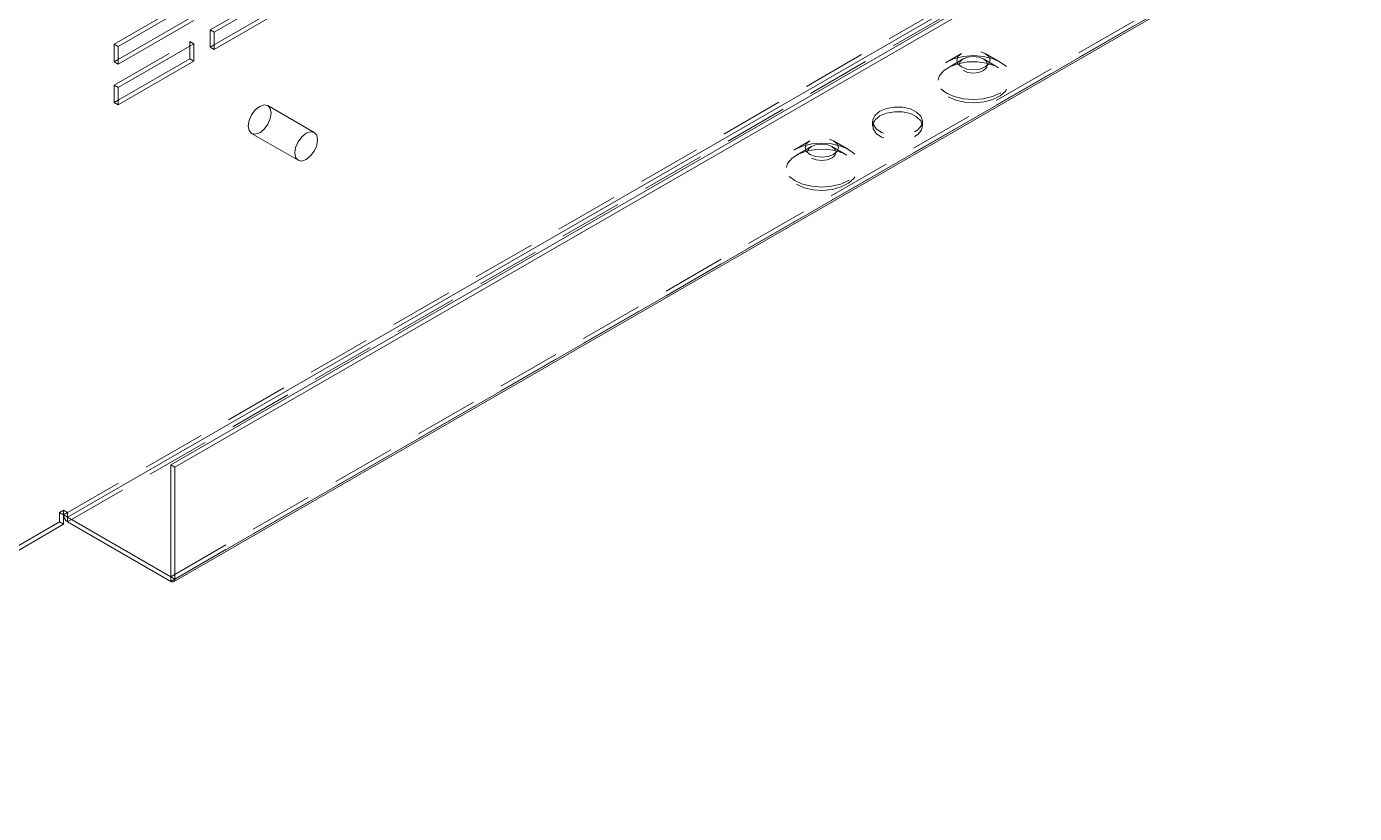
# Model space of a CAD drawing. Header units: millimetres. Extents: x 1 to 4201, y 2 to 2972.
# Drawn here: x 3101.1 to 3366.5, y 1314.4 to 1471.8 of the extents above; entities that cross this region are included whole.
import ezdxf

# ---------------------------------------------------------------- set-up
doc = ezdxf.new("R2010")
doc.units = ezdxf.units.MM
doc.header["$LTSCALE"] = 10
doc.linetypes.add('HIDDEN', pattern=[1.905, 1.27, -0.635])

msp = doc.modelspace()

# ---------------------------------------------------------------- linework, layer by layer
at = {"color": 7, "linetype": 'Continuous', "lineweight": 15}
for p, q in [((3912.821, 1836.088), (3129.953, 1384.148)), ((3913.629, 1835.621), (3130.761, 1383.681)), ((3109.346, 1373.647), (3892.214, 1825.588)), ((3130.524, 1360.761), (3913.393, 1812.702)), ((3130.761, 1361.285), (3913.629, 1813.225)), ((3138.64, 1470.696), (3153.793, 1479.444)), ((3119.447, 1467.782), (3134.6, 1476.529)), ((3152.984, 1476.411), (3138.64, 1468.13)), ((3153.793, 1475.944), (3138.64, 1467.197)), ((3133.792, 1473.496), (3119.447, 1465.215)), ((3134.6, 1473.03), (3119.447, 1464.282)), ((3138.64, 1467.197), (3138.64, 1470.696)), ((3119.447, 1459.616), (3134.6, 1468.364)), ((3119.447, 1464.282), (3119.447, 1467.782)), ((3133.792, 1467.897), (3133.792, 1465.331)), ((3134.6, 1468.364), (3134.6, 1464.864)), ((3133.792, 1465.331), (3119.447, 1457.05)), ((3134.6, 1464.864), (3133.792, 1465.331)), ((3134.6, 1464.864), (3119.447, 1456.117)), ((3119.447, 1456.117), (3119.447, 1459.616)), ((3158.632, 1450.617), (3149.339, 1455.982)), ((3146.125, 1450.414), (3155.418, 1445.049)), ((3130.761, 1383.681), (3129.953, 1384.148)), ((3129.953, 1384.148), (3129.953, 1361.751)), ((3130.761, 1383.681), (3130.761, 1361.285)), ((3108.538, 1372.248), (3008.331, 1314.399)), ((3109.346, 1374.581), (3108.538, 1374.114)), ((3108.538, 1374.114), (3108.538, 1372.248)), ((3108.538, 1374.114), (3109.346, 1373.647)), ((3109.346, 1373.647), (3109.346, 1374.581)), ((3129.953, 1361.751), (3109.346, 1373.647)), ((3109.346, 1372.714), (3109.346, 1373.647)), ((3129.953, 1360.818), (3109.346, 1372.714)), ((3130.761, 1361.285), (3129.953, 1361.751)), ((3129.953, 1360.818), (3129.953, 1361.751))]:
    msp.add_line(p, q, dxfattribs=at)
at = {"color": 7, "linetype": 'HIDDEN', "lineweight": 0}
for p, q in [((3108.538, 1374.114), (3891.406, 1826.054)), ((3109.346, 1372.714), (3892.214, 1824.654)), ((3129.953, 1361.751), (3912.821, 1813.691)), ((3129.953, 1360.818), (3912.821, 1812.758)), ((3137.832, 1471.163), (3152.984, 1479.91)), ((3118.639, 1468.248), (3133.792, 1476.996)), ((3137.832, 1467.663), (3137.832, 1471.163)), ((3138.64, 1470.696), (3137.832, 1471.163)), ((3118.639, 1460.083), (3133.792, 1468.83)), ((3118.639, 1464.749), (3118.639, 1468.248)), ((3119.447, 1467.782), (3118.639, 1468.248)), ((3134.6, 1468.364), (3133.792, 1468.83)), ((3133.792, 1468.83), (3133.792, 1467.897)), ((3138.64, 1468.13), (3137.832, 1467.663)), ((3138.64, 1467.197), (3137.832, 1467.663)), ((3119.447, 1465.215), (3118.639, 1464.749)), ((3288.01, 1466.445), (3284.979, 1464.695)), ((3288.345, 1465.319), (3285.314, 1463.568)), ((3295.417, 1463.568), (3292.386, 1465.319)), ((3295.752, 1464.695), (3292.721, 1466.445)), ((3119.447, 1464.282), (3118.639, 1464.749)), ((3119.447, 1459.616), (3118.639, 1460.083)), ((3118.639, 1456.584), (3118.639, 1460.083)), ((3119.447, 1457.05), (3118.639, 1456.584)), ((3119.447, 1456.117), (3118.639, 1456.584)), ((3270.213, 1452.839), (3270.213, 1451.906)), ((3280.213, 1451.906), (3280.213, 1452.839)), ((3257.705, 1448.95), (3254.674, 1447.2)), ((3258.04, 1447.824), (3255.009, 1446.074)), ((3265.112, 1446.074), (3262.081, 1447.824)), ((3265.447, 1447.2), (3262.416, 1448.95)), ((3108.538, 1375.047), (3107.73, 1374.581)), ((3109.346, 1374.581), (3108.538, 1375.047)), ((3108.538, 1374.114), (3108.538, 1375.047)), ((3107.73, 1372.714), (3007.523, 1314.866)), ((3107.73, 1374.581), (3107.73, 1372.714)), ((3108.538, 1374.114), (3107.73, 1374.581)), ((3108.538, 1372.248), (3107.73, 1372.714))]:
    msp.add_line(p, q, dxfattribs=at)
at = {"color": 7, "linetype": 'HIDDEN', "lineweight": 0, "flags": 128}
for points in [[(3284.98, 1464.695), (3286.557, 1465.394), (3288.394, 1465.833), (3290.365, 1465.983), (3292.336, 1465.833), (3294.173, 1465.394), (3295.751, 1464.695), (3296.961, 1463.785), (3297.722, 1462.724), (3297.981, 1461.586), (3297.722, 1460.448), (3296.961, 1459.388), (3295.751, 1458.477), (3294.173, 1457.778), (3292.336, 1457.339), (3290.365, 1457.189), (3288.394, 1457.339), (3286.557, 1457.778), (3284.98, 1458.477), (3283.769, 1459.388), (3283.009, 1460.448), (3282.749, 1461.586), (3283.009, 1462.724), (3283.769, 1463.785), (3284.98, 1464.695)], [(3288.01, 1466.445), (3287.288, 1465.821), (3287.035, 1465.086), (3287.288, 1464.35), (3288.01, 1463.726), (3289.091, 1463.309), (3290.365, 1463.163), (3291.64, 1463.309), (3292.72, 1463.726), (3293.442, 1464.35), (3293.696, 1465.086), (3293.442, 1465.821), (3292.72, 1466.445), (3291.64, 1466.862), (3290.365, 1467.008), (3289.091, 1466.862), (3288.01, 1466.445)], [(3288.345, 1462.986), (3289.272, 1462.629), (3290.365, 1462.503), (3291.459, 1462.629), (3292.386, 1462.986), (3293.005, 1463.521), (3293.222, 1464.152), (3293.005, 1464.784), (3292.386, 1465.319), (3291.459, 1465.676), (3290.365, 1465.802), (3289.272, 1465.676), (3288.345, 1465.319), (3287.726, 1464.784), (3287.508, 1464.152), (3287.726, 1463.521), (3288.345, 1462.986)], [(3285.314, 1457.737), (3286.864, 1457.059), (3288.674, 1456.647), (3290.609, 1456.532), (3292.526, 1456.723), (3294.283, 1457.205), (3295.749, 1457.943), (3296.816, 1458.882), (3297.404, 1459.952), (3297.471, 1461.075), (3297.01, 1462.166), (3296.057, 1463.145), (3294.681, 1463.939), (3292.986, 1464.489), (3291.096, 1464.755), (3289.152, 1464.716), (3287.298, 1464.377), (3285.671, 1463.761), (3284.393, 1462.914), (3283.557, 1461.9), (3283.227, 1460.794), (3283.425, 1459.677), (3284.139, 1458.632), (3285.314, 1457.737)], [(3149.339, 1455.982), (3149.339, 1455.982), (3149.832, 1455.415), (3150.005, 1454.51), (3149.832, 1453.406), (3149.339, 1452.27), (3148.601, 1451.275), (3147.732, 1450.574), (3146.862, 1450.271), (3146.125, 1450.414)], [(3271.677, 1454.88), (3273.017, 1455.432), (3274.594, 1455.703), (3276.239, 1455.664), (3277.772, 1455.319), (3279.028, 1454.704), (3279.871, 1453.888), (3280.209, 1452.958), (3280.005, 1452.015), (3279.282, 1451.162), (3278.118, 1450.49), (3276.64, 1450.072), (3275.006, 1449.955), (3273.395, 1450.15), (3271.981, 1450.636), (3270.918, 1451.361), (3270.319, 1452.247), (3270.251, 1453.196), (3270.721, 1454.107), (3271.677, 1454.88)], [(3271.677, 1453.947), (3273.017, 1454.499), (3274.594, 1454.77), (3276.239, 1454.731), (3277.772, 1454.385), (3279.028, 1453.771), (3279.871, 1452.955), (3280.209, 1452.025), (3280.005, 1451.082), (3279.282, 1450.228), (3278.118, 1449.557), (3276.64, 1449.139), (3275.006, 1449.022), (3273.395, 1449.217), (3271.981, 1449.703), (3270.918, 1450.428), (3270.319, 1451.313), (3270.251, 1452.263), (3270.721, 1453.173), (3271.677, 1453.947)], [(3257.706, 1448.951), (3256.984, 1448.327), (3256.73, 1447.591), (3256.984, 1446.855), (3257.706, 1446.232), (3258.786, 1445.815), (3260.061, 1445.668), (3261.335, 1445.815), (3262.416, 1446.232), (3263.138, 1446.855), (3263.391, 1447.591), (3263.138, 1448.327), (3262.416, 1448.951), (3261.335, 1449.367), (3260.061, 1449.514), (3258.786, 1449.367), (3257.706, 1448.951)], [(3254.675, 1447.201), (3256.253, 1447.899), (3258.089, 1448.339), (3260.061, 1448.488), (3262.032, 1448.339), (3263.869, 1447.899), (3265.446, 1447.201), (3266.657, 1446.29), (3267.417, 1445.23), (3267.677, 1444.092), (3267.417, 1442.954), (3266.657, 1441.893), (3265.446, 1440.983), (3263.869, 1440.284), (3262.032, 1439.845), (3260.061, 1439.695), (3258.089, 1439.845), (3256.253, 1440.284), (3254.675, 1440.983), (3253.465, 1441.893), (3252.704, 1442.954), (3252.444, 1444.092), (3252.704, 1445.23), (3253.465, 1446.29), (3254.675, 1447.201)], [(3255.01, 1440.243), (3256.56, 1439.564), (3258.369, 1439.152), (3260.305, 1439.037), (3262.221, 1439.228), (3263.978, 1439.711), (3265.444, 1440.449), (3266.511, 1441.388), (3267.1, 1442.458), (3267.166, 1443.58), (3266.706, 1444.671), (3265.752, 1445.65), (3264.377, 1446.444), (3262.681, 1446.994), (3260.791, 1447.26), (3258.847, 1447.222), (3256.993, 1446.882), (3255.366, 1446.266), (3254.088, 1445.42), (3253.252, 1444.406), (3252.922, 1443.299), (3253.121, 1442.182), (3253.835, 1441.138), (3255.01, 1440.243)], [(3258.04, 1445.492), (3258.967, 1445.134), (3260.061, 1445.009), (3261.154, 1445.134), (3262.081, 1445.492), (3262.7, 1446.027), (3262.918, 1446.658), (3262.7, 1447.289), (3262.081, 1447.824), (3261.154, 1448.182), (3260.061, 1448.307), (3258.967, 1448.182), (3258.04, 1447.824), (3257.421, 1447.289), (3257.204, 1446.658), (3257.421, 1446.027), (3258.04, 1445.492)]]:
    msp.add_lwpolyline(points, dxfattribs=at)
at = {"color": 7, "linetype": 'Continuous', "lineweight": 15, "flags": 128}
for points in [[(3145.459, 1451.886), (3145.632, 1452.99), (3146.125, 1454.126), (3146.862, 1455.121), (3147.732, 1455.823), (3148.601, 1456.125), (3149.339, 1455.982)], [(3146.125, 1450.414), (3146.125, 1450.414), (3145.632, 1450.982), (3145.459, 1451.886)], [(3154.752, 1446.521), (3154.925, 1447.625), (3155.418, 1448.761), (3156.155, 1449.756), (3157.025, 1450.458), (3157.895, 1450.76), (3158.632, 1450.617), (3159.125, 1450.05), (3159.298, 1449.145), (3159.125, 1448.041), (3158.632, 1446.905), (3157.895, 1445.91), (3157.025, 1445.209), (3156.155, 1444.906), (3155.418, 1445.05), (3154.925, 1445.617), (3154.752, 1446.521)]]:
    msp.add_lwpolyline(points, dxfattribs=at)
at = {"color": 7, "linetype": 'Continuous', "lineweight": 15}
for centre, radius, start, end in [((3110.292, 1374.194), 1.756, 182.60548, 237.39452), ((3130.268, 1361.205), 0.499, 230.79671, 9.21404)]:
    msp.add_arc(centre, radius, start, end, dxfattribs=at)

doc.saveas('drawing.dxf')
